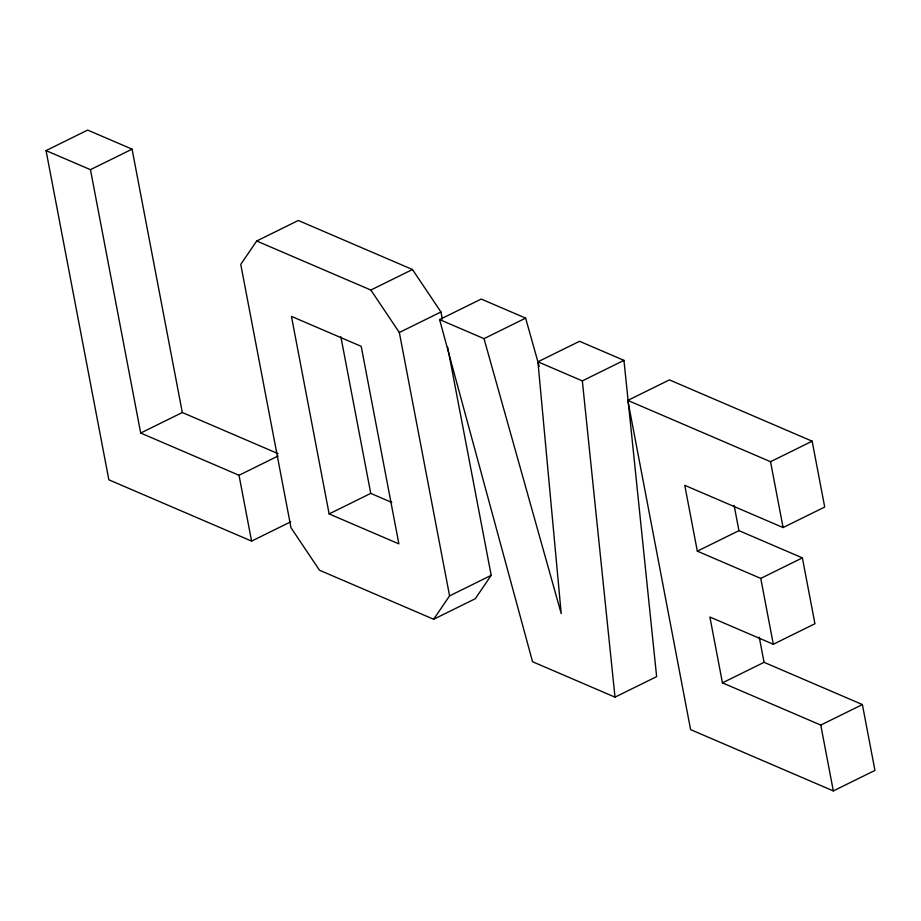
<?xml version="1.0" encoding="UTF-8"?>
<svg xmlns="http://www.w3.org/2000/svg" width="921" height="921" viewBox="0 0 921 921"><rect width="100%" height="100%" fill="white"/><g stroke="black" fill="none" stroke-linecap="round" stroke-linejoin="round"><path stroke-width="1.38" d="M442.299 319.023L440.952 311.977L412.47 269.519L298.3 220.487L256.683 241.003L240.761 264.396L291.001 527.756L319.483 570.214L433.653 619.257L475.271 598.731L491.192 575.349L447.664 347.182M433.653 619.257L449.575 595.875L491.192 575.349M290.679 521.839L251.583 541.111L108.851 479.806L46.05 150.595L87.668 130.08L132.071 149.144L182.312 412.516L278.015 453.627M46.05 150.595L90.454 169.671L132.071 149.144M256.683 241.003L370.852 290.046L412.47 269.519M90.454 169.671L140.694 433.043L182.312 412.516M449.575 595.875L399.334 332.504L440.952 311.977M439.605 319.575L484.009 338.652L561.211 613.593L537.933 361.803L579.551 341.288L623.954 360.364L656.627 676.636L615.009 697.151L532.545 661.727L439.605 319.575L481.223 299.049L525.626 318.125L539.211 366.489M484.009 338.652L525.626 318.125M140.694 433.043L239.023 475.271L278.119 455.999M537.933 361.803L582.337 380.88L623.954 360.364M329.131 513.918L398.885 543.874L361.205 346.342L291.45 316.387L329.131 513.918L370.749 493.391L391.805 502.44M627.8 400.405L669.417 379.889L812.149 441.194L824.709 507.034L783.092 527.549L684.764 485.321L697.324 551.161L760.758 578.411L802.375 557.884L814.935 623.736L773.318 644.251L709.884 617.012L722.444 682.852L820.772 725.08L862.39 704.565L874.95 770.405L833.332 790.92L690.6 729.616L627.8 400.405L770.532 461.709L812.149 441.194M697.324 551.161L738.941 530.646L802.375 557.884M722.444 682.852L764.062 662.326L862.39 704.565M370.852 290.046L399.334 332.504M770.532 461.709L783.092 527.549M820.772 725.08L833.332 790.92M760.758 578.411L773.318 644.251M734.129 505.422L738.941 530.646M759.249 637.113L764.062 662.326M340.874 336.775L370.749 493.391M239.023 475.271L251.583 541.111M582.337 380.88L615.009 697.151"/></g></svg>
